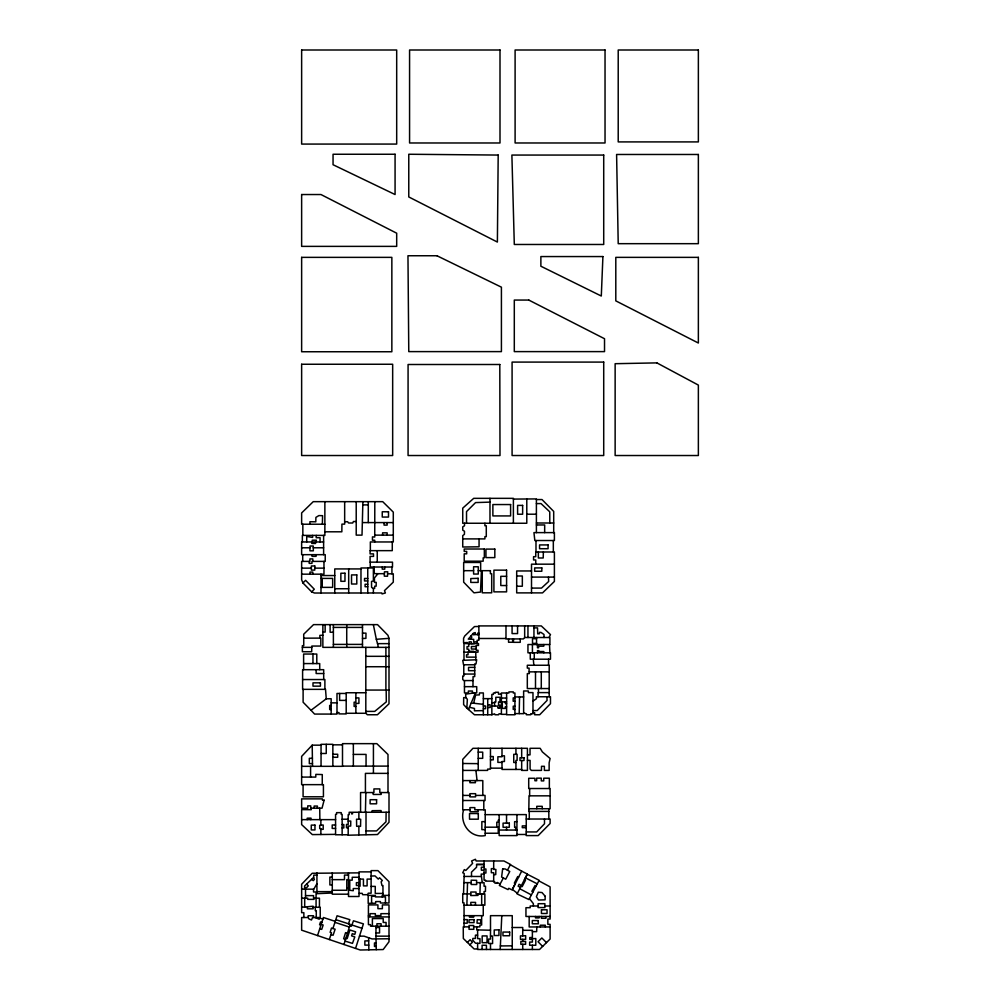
<?xml version="1.0" encoding="UTF-8"?>
<svg xmlns="http://www.w3.org/2000/svg" width="1000" height="1000" viewBox="0 0 1000 1000"><rect width="100%" height="100%" fill="white"/><g stroke="black" fill="none" stroke-linecap="round" stroke-linejoin="round"><path stroke-width="1.5" d="M322.238 784.65L322.275 774.562L315.85 774.362L315.763 777.087L301.637 777.087M312.8 561.4L312.812 558.913L309.913 558.888L309.913 561.4L301.637 561.4L301.637 579.75L302.925 582.95L311.675 591.888L314.5 593.025L381.788 592.975L382.05 593.925L385.387 592.975L384.487 590.625L393.288 582.137L393.288 573.8L387.575 573.8L387.537 576.237L384.312 576.163L384.45 571.825L387.75 571.788L387.575 573.8M544.65 532.612L544.688 524.95L536.4 524.975M306.712 541.962L306.75 536.475L312.6 537.438L312.6 535.4M491.85 706.075L497.912 706.075L497.95 707.812L500.037 707.775L500.012 705.125L498.562 705.125L498.562 701.95L499.975 701.95L500.012 697.288L495.812 697.288L495.812 701.963L494.575 701.963L494.575 706.075M346.2 713.275L365.812 713.275L367.375 714.75L377.413 714.75L389 703.787L389 638.35L387.975 635.325L377.525 624.625L313.55 624.625L303.712 634.212L303.75 645.662L302.375 645.662L302.375 651.725L311.688 651.725L311.837 646.05L320.812 646.05L320.812 638.175L319.837 638.112L319.875 635.363L322.863 635.225M312.075 554.675L312.05 556.35L316.075 556.35L316.075 554.675M304.6 889.163L304.613 885.987L313.575 877.463L313.8 875.113L316.925 875.113M307.387 907.275L307.362 908.812L313.137 908.812L313.137 906.225L301.637 907.275M386.125 812.262L385.988 821.8L376.587 830.925L366.012 830.925M470.75 893.913L462.738 893.913L462.738 902.825L464 902.825L464.05 905.2L484.862 905.2L484.862 893.913L476.037 893.913L476.037 892.025L470.8 892.025L470.725 895.562L477.987 895.425L477.987 893.913M365.425 812.262L365.863 792.55M514.925 713.612L519.188 713.612L519.55 696.95M466.863 905.2L467.537 882.638M472.7 634.025L473.663 634.875L475.188 634.45L475.238 632.562L473.462 633.15L468.263 639.1L473.688 639.35L473.663 641.912L477.175 641.787L477.2 643.55M476.587 882.638L476.637 880.35L471.188 880.175L471.188 884.475L476.725 884.525L476.587 882.638L484.062 882.638L484.062 886.25L485.525 886.213L485.438 891.525L484.062 891.525L484.062 893.913M322.362 524.225L322.587 515.675L318.888 515.588L315.887 517.4L315.8 521.812L309.925 521.725L309.925 524.225M543.362 551.987L543.212 557.987L538.35 557.987L538.35 551.987M472.962 686.663L473.075 676.6L474.712 676.587L474.712 663.925L476.012 663.875L476.688 659.762L462.738 660.337L463.55 664.775L474.712 664.775M478.875 634.675L477.612 634.675L477.65 633.15L478.875 633.15M382.3 567.025L382.225 569.15L384.762 569.15L384.762 567.025M479.925 893.913L480.288 882.638M463.512 893.913L464.212 873.5L462.738 872.775L464.312 869.6L465.8 870.438L472.612 863.35L471.625 860.975L475.4 859.275L476.163 860.975L503.938 860.975L510.487 864.463L507.45 870.212M482.238 882.638L481.175 874.1L484.062 874.05M374.8 501.662L374.738 537.013L372.45 536.9L372.45 540.237L374.738 540.237L374.738 541.962M536.825 926.95L536.65 931.637L532.388 931.637M316.275 535.4L316.188 537.7L320.062 537.7L320.062 541.962M309.913 574.175L310 572.075L312.8 572.075L312.8 574.175M470.975 639.225L471.812 637L470.863 636.125M475.6 795.413L475.538 796.875L469.9 796.875L469.9 793.675L475.6 793.675L475.6 795.413L485.05 795.413L485.05 800.5L462.738 800.5M500.2 949.488L501.788 915.662M538.038 906L538.15 903.7L544.888 903.7L544.925 907.562L538.038 907.562L538.038 906L530.188 906L530.225 907.7L525.95 907.7L525.95 916.475L550.112 916.475M501.4 713.812L499.025 713.812L498.575 714.762L495.05 714.762L494.6 713.85L491.85 714.762L474.462 714.762L466.85 708.062L467.35 699.275L465.838 697.613L465.65 694.125L474.137 692.938L475.15 693.562L468.488 709.513M475.4 905.2L475.562 902.4L470.812 902.375L470.812 905.2M316.225 541.962L316.337 540.188L312.213 540.212L312.213 541.962M309.938 547.788L310.062 546.025L313.25 546.025L313.337 550.812L309.938 550.812L309.938 547.788L301.637 547.788M473.625 926.85L473.713 925.487L469.038 925.537L469.038 929.312L473.85 929.3L473.625 926.85L479.888 926.85L479.888 925.062L481.65 925.013L481.65 915.662M550.112 795.837L529.025 795.837L528.8 811.413L548.837 811.413M310.8 819.638L311.025 818.138L307.213 818.188L307.213 819.638M471.112 703.238L473.638 703.238L475.625 695.037L479.387 694.887L479.5 692.938L483.35 692.938L483.35 714.762M348.55 923.812L349.837 919.663L337.075 915.763L332.925 928.512L331.488 928.037L330.138 932.337L331.525 932.8L329.325 939.55M343.975 944.5L350.213 924.35L335.8 919.663M355.55 948.425L363.413 923.875L353.475 920.788L351.475 926.213L349.8 925.7M317.538 935.562L320.925 925.15L319.575 924.788L320.513 921.963L321.825 922.387M464.538 674.05L463.775 676L462.738 676L462.738 679.475L463.812 680.575L472.962 680.575M510.337 864.737L521.663 871.15L512.375 889.412L517.4 893.312M525.413 877.862L527.263 874.237L539.163 880.312L528.925 899.562L517.087 893.913L521.125 886.1L522.175 886.637L525.487 880.275L524.45 879.663L525.413 877.862L537.288 883.825M503.35 877.95L499.363 885.475L508.038 889.6L508.787 888.3L512.087 889.938L515.337 883.587L514.338 883.075L517.688 876.587L518.65 877.075M316.925 883.725L313.8 889.163L301.637 889.163M384.45 573.663L377.95 573.7L374.438 577.938L374.475 582.388L376.213 582.35L376.15 586.175L374.7 586.175L374.65 588.438L373.375 588.438L371.587 587.388L371.525 581.45L373.375 580.95L373.375 567.975L360.975 567.975L360.975 592.975M549.062 637.513L550.475 634.6L541.287 625.913L478.875 625.913L478.875 640.288L477.075 640.288L477.175 641.787M524.663 625.913L524.663 637.513L523.387 638.925L505.988 638.925L505.988 625.913M321.05 745.163L312.2 745.163L301.637 756.388L301.637 784.65L323.425 784.65L323.425 796.787L303.087 796.787L303.087 784.65M469.875 944.837L472.388 942.237L470.138 939.7L467.362 942.412M311.675 591.888L314.288 589.212L305.613 580.325L302.925 582.95M303.113 689.35L303.113 702.225L311 710.275L326.25 698.812L331.163 698.725L331.163 714.075M532.975 701.125L536.475 698.688L536.362 696.75L550.475 696.75L550.475 703.688L539.688 714.762L534.65 714.762L534.675 712.738L532.975 712.738M304.613 887.763L306.762 887.513L308.288 885.863L306.762 884.125M490.5 930.225L476.75 929.887L476.75 926.85M376.188 946.35L374.487 946.5L374.475 942.962L376.112 942.925M359.012 872.862L312.213 873.263L301.637 884.25L301.637 912.675L303.85 912.675L303.85 917.513M373.35 624.625L376.337 639.288L389 638.35M522.725 935.888L525.65 935.713L525.65 939.362L520.438 939.362L520.438 935.888L522.725 935.888L522.725 927.513L512.25 927.513M332.287 893L316.925 893.675L316.925 872.862M360.562 812.262L360.562 792.55L373.925 792.55L373.925 788.913L379.812 788.913L379.812 792.55L389 792.55L389 822.312L377.488 834.538L348.188 835.212L348.188 826.1L350.7 826.075L350.763 821.062L348.188 821.062M359.012 893.375L362.163 893.325L362.713 894.7L367.55 894.7L368.275 893.188L371.112 893.188L371.112 870.625L377.925 870.625L389 881.688L389 903L380.412 903L380.412 901.562L375.688 901.562L375.688 903.238L368.175 903.375L368.175 895.387L375.375 895.387L375.375 896.912L385.45 896.912L385.45 903M371.112 876.05L375.012 875.913L378.288 879.1L379.575 877.775L382.337 880.512L381.125 881.787L381.95 885.512L382.962 885.512L382.962 895.387M489.975 502.125L475.55 502.587L466.525 511.613L466.525 523.25M362.488 638.488L365.913 638.387L365.988 633.138L362.488 633.138M499.15 820.175L498.237 820.2L498.237 822.175L496.8 822.175L496.8 827.188M532.975 710.638L537.225 710.525L547.075 700.425L546.9 696.75M527.425 754.938L530.025 754.875L530.025 748.3L540.163 748.3L542.362 751.912L550.112 758.512L549.138 762.788L549.138 770.413L544.375 770.413L544.375 766.3L541.487 766.3L541.487 770.413L531.337 770.413L530.087 769.013L530.087 760.4L527.425 760.4M483.35 710.612L474.462 710.812L474.462 708.438L469.425 707.288M313.137 907.275L320.225 907.275L320.225 917.513L312.512 917.513L311.5 920L308.888 918.875L308.175 917.513L301.637 917.513L301.637 930.175L360.213 950L383.175 949.55L389 941.75L389 904.912L382.375 904.912L382.375 908.675L377.9 908.675L377.938 904.912L368.413 904.912L368.413 924.625L370.5 924.625L370.5 926.188L389 926.188M478.875 626.475L474.487 626.562L464.725 636L463.587 638.263L463.562 642.725L467.35 642.525L467.35 643.55M513.387 499.087L536.4 498.913L536.4 532.612M331.163 709.513L329.688 709.538L329.663 705.462L331.163 705.462M320.863 829.362L323.2 829.325L323.2 825.025L320.863 825.025M368.688 940.85L364.85 940.925L364.85 945.113L368.775 945.113M322.863 632.1L325.15 632.062L325.15 624.625M487.725 704.762L490.062 704.725L490.225 707.5L487.725 707.5M312.488 763.575L309.325 763.625L309.325 758.3L312.413 758.3M506.613 706.875L505.213 706.9L505.275 708.425L502.375 708.388L502.262 701.888M342.137 827.962L343.812 827.95L343.837 824.55L342.137 824.55M522.725 941.475L525.612 941.45L525.612 944.3L520.85 944.3L520.85 941.475L522.725 941.475L522.725 939.362M335.575 834.362L312.35 834.6L301.637 824.6L301.637 809.613L311.25 809.688L311.25 808.175M389 938.775L372.062 938.938L364.038 936.15L359.475 936.15M500.363 945.95L512.25 945.825M485.213 814.663L526.263 814.6L526.263 835.588L538.188 835.588L550.112 823.5L550.112 819.025L526.263 819.025M464.113 876.438L481.087 876.488M303.75 638.175L319.837 638.112M536.4 499.55L542 499.55L553.7 511.425L553.7 532.612M536.4 503.587L541.025 503.587L549.75 511.812L549.8 523M362.887 504.9L368.288 504.9M526.788 514.212L536.4 514.212M356.213 521.525L353.425 521.525L352.7 523L348.525 523L347.663 521.763L344.663 521.663M362.887 522.587L393.288 522.587M536.4 523L553.7 523M324.862 524.225L301.637 524.225L301.637 512.938L313.25 501.662L382.713 501.662L393.288 512.125L393.288 541.962L370.35 541.962L370.35 550.65M324.862 531.8L341.85 531.8L341.925 524.125L344.663 524.125L344.663 501.662M374.8 535.138L393.288 535.138M462.738 538.9L484.913 538.9L484.913 536.625L486.287 536.625L486.287 525.763L484.913 525.763L484.913 523.25M323.612 541.962L301.637 541.962L301.637 554.675L325.225 554.675L325.225 561.4L311.962 561.4L311.962 563.375L309.2 563.375L309.2 561.4M313.25 547.788L323.612 547.788M554.4 564.175L531.512 564.175L531.512 592.888M301.637 568.138L311.35 568.138M314.775 568.138L323.963 568.138M360.975 568.925L334.762 568.925L334.762 592.975M463.663 570.675L473.587 570.675L473.612 574.05L478.263 574.05L478.263 566.763L473.587 566.763L473.587 570.675M478.263 570.675L481.425 570.675L480.513 592.062L474 592.837L463.663 582.163L463.663 562.463L480.65 562.463L480.65 570.675M531.512 570.962L516.688 570.962L516.688 592.888L542.55 592.888L554.4 581.45L554.4 551.987L535.737 551.987L535.737 556.675L533.562 556.675L533.562 559.963L535.737 559.963L535.737 564.175M301.637 574.175L323.963 574.175L323.963 561.4M320.988 575.55L334.762 575.55M516.688 576L522.337 576L522.337 586.225L516.688 586.225M506.587 576.325L500.788 576.325L500.788 585.538L506.587 585.538M531.512 577.087L554.4 577.087M320.988 578.413L332.663 578.413L332.663 587.375L320.988 587.375M367.75 578.462L364.538 578.462L364.538 580.95L367.75 580.95M367.75 584.263L365.1 584.263L365.1 586.725L367.75 586.725M531.512 588.088L541.512 588.088L548.663 581.462L548.45 577.087M334.762 588.737L348.688 588.737M333.387 627.413L362.488 627.413M533.95 627.888L537.525 627.888L537.688 633.862L539.438 633.75L539.438 632.337L540.988 632.413L544 634.5L544 637.513M333.387 632.238L330.125 632.238L330.125 624.625M524.663 637.513L549.913 637.513L549.913 644.525L527.95 644.525L527.95 652.812L550.475 652.812L550.475 659.2L530.275 659.2L530.275 652.812M478.875 638.488L505.988 638.488M536.55 638.675L532.513 638.675L532.513 643.4L536.55 643.4M376.337 639.288L377.525 643.637L389 643.637M468.75 644.025L474.588 643.55M333.387 644.4L362.488 644.4M476.225 646.525L471.4 646.525L471.4 649.038L476.225 649.038M302.375 647.362L311.775 647.362M389 647.362L322.863 647.362L322.863 624.625M463.988 652.163L478.025 652.163L478.025 650.25L476.225 650.25L476.225 645.462L478.5 645.462L478.5 643.55L471.25 643.55L471.25 641.838L469.087 641.838L469.263 643.55L463.988 643.55L463.988 659.762M365.812 656.325L389 656.325M475.788 657.138L466.538 657.138L466.538 654.8L468.05 654.8L468.05 652.163M303.612 663.575L319.713 663.575L319.713 669.688M365.812 666.725L389 666.725M474.712 667.387L468.55 667.387L468.55 670.675L474.712 670.675M549.2 671.862L529.087 671.862L529.087 668.112L527.312 668.112L527.312 665.25L549.2 665.25L549.2 696.75M323.688 673.525L316.137 673.525L316.137 669.688M474.712 674.05L463.775 674.05L463.775 664.775M302.6 679.538L324.888 679.538L324.888 689.35M464.462 686.663L476.725 686.663L476.725 692.938L472.45 692.938L472.45 691.038L468.363 691.038L468.363 692.938L464.462 692.938L464.462 680.575M549.2 688.55L527.312 688.55L527.312 673.65L529.3 673.587L529.3 671.862M365.812 690.062L389 690.062M365.812 692.75L346.2 692.75L346.2 713.925L338.988 713.9L338.988 712.575L336.987 712.575M549.2 692.6L538.075 692.6L538.075 696.75M346.2 693.462L336.987 693.462L336.987 714.075L314.575 714.075L311 710.275M501.4 694.15L498.475 694.15L498.475 692.275L495.337 692.275L495.337 693.075L493.375 693.075L493.375 694.45L491.85 694.45L491.85 714.762M514.925 696.95L523.625 696.95M465.838 697.613L463.675 697.613L463.612 704.575L466.85 708.062M355.875 697.913L358.913 697.913L358.913 703.4L355.875 703.4L355.875 713.275M514.925 697.862L513.212 697.862L513.162 701.213L514.925 701.237M501.4 698.05L506.613 698.05M483.35 698.637L491.85 698.637M346.2 700.387L339.613 700.387L339.613 693.462M501.4 701.888L506.613 701.888M491.85 702.688L494.575 702.688M331.163 702.862L336.987 702.862M506.613 703.713L505.487 703.713L505.225 701.888M501.4 706.075L500.012 706.075L500.037 707.775L497.95 707.812M514.925 706.175L513.237 706.175L513.212 709.375L514.925 709.438M355.875 706.438L354.125 706.438L354.125 702.188L355.875 702.138L355.875 692.75M483.35 708.675L485.575 708.675L485.625 706.038L483.35 705.913M365.812 711.4L374.7 711.4L386.312 701.875L386.175 690.062M523.625 712.962L526.4 713.812L526.375 714.762L530.712 714.762L530.712 713.775L532.975 713.763L532.975 692.6L528.375 692.6L528.3 690.975L523.625 690.975L523.625 713.713L519.188 713.612M506.613 714.338L501.4 714.338L501.4 692.987L508.9 692.987L508.925 691.888L513.288 691.888L513.288 692.987L514.925 692.987L514.925 714.762L506.613 714.762L506.613 692.987M332.85 744.837L342.5 744.837M478.225 752.138L482.7 752.138L482.7 758.337L478.225 758.337M321.05 753.487L326.25 753.487L326.25 744.312M332.85 754.25L337.688 754.25L337.688 757.275L332.85 757.275M353.35 754.412L366.05 754.412L366.05 766.112M502 755.825L504.438 755.825L504.438 761.513L502 761.513L502 769.45L521.675 769.45M490.462 756.538L493.263 756.538L493.263 759.85L490.462 759.85M502 762.387L497.875 762.387L497.875 756.762L502 756.762L502 748.3M515.938 762.5L513.75 762.5L513.75 754.312L517.1 754.312L517.1 760.413L515.938 760.413L515.938 769.45M342.5 766.112L388 766.112M301.637 766.325L342.5 766.325L342.5 743.65L376.838 743.65L388 754.5L388 792.55M490.462 768.162L502 768.162M462.738 770.413L487.625 770.413L487.625 769.112L490.462 769.112L490.462 748.3M388 773.375L365.425 773.375L365.425 792.55M462.738 780.588L482.8 780.588L482.8 795.413M462.738 795.413L469.9 795.413M529.025 808.725L550.112 808.725L550.112 788.525L528.713 788.525L528.713 778.288L534.9 778.288L534.9 780.75L536.65 780.75L536.65 778.15L541.3 778.15L541.3 780.888L543.737 780.888L543.737 778.2L549.35 778.2L549.35 788.525M389 812.262L352.525 812.262L352.525 813.85L351.587 813.9L351.538 812.262L349.175 812.262L349.175 814.65L348.188 814.7L348.188 824.463L346.475 824.438L346.475 827.763L348.188 827.763M342.137 819.212L348.188 819.212M301.637 819.638L335.575 819.638M485.213 821.637L481.85 821.637L481.85 829.638L485.213 829.638M516.938 821.663L514.612 821.663L514.612 827.275L515.65 827.275L515.65 830.05M526.263 825.888L522.275 825.888L522.275 827.663L526.263 827.663M358.875 826.3L356.65 826.3L356.538 819.212L360.688 819.25L360.55 826.35L358.875 826.3L358.875 834.812M485.213 827.188L498.237 827.188L498.237 833.238L485.213 833.238M335.575 828.425L332.212 828.425L332.212 824.987L335.575 825.025M499.15 830.05L516.938 830.05M526.263 831.938L536.688 831.938L544.513 823.75L544.475 819.025M516.938 834.475L526.263 834.475M348.188 834.775L335.575 834.775L335.575 814.362L336.6 814.275L336.6 812.65L341.238 812.65L341.213 814.338L342.137 814.338L342.137 834.775M476.587 864.475L484.062 864.475L476.587 864.45L476.587 867.2L471.488 872.163L471.525 876.55M484.062 867.2L481.337 867.2L481.4 870.2L484.062 870.2L484.062 880.113L485.525 880.113L485.562 881.125L493.688 881.125M493.688 868.637L491.35 868.637L491.325 872.712L493.688 872.712L493.688 882.062L494.913 882.038L494.913 883.162L497.175 883.275L497.238 882.463L500.15 884M371.112 871.875L359.012 871.875L359.012 896.5L348.5 896.5L348.5 872.862M493.688 874.613L495.737 874.613L495.875 869.438L493.688 869.45L493.688 860.975M348.5 875.062L344.475 875.062L344.475 879.65L332.287 879.65M359.012 877.275L352.225 877.275L352.225 880.15L349.762 880.15L349.762 890.275L353.25 890.713L353.25 888.562L359.012 888.562M359.012 879.1L363.45 879.1L363.45 885.888L367.113 885.888L367.113 879.1L371.112 879.1M348.5 879.625L346.788 879.625L346.788 890.263L332.287 890.263M359.012 882.663L356.4 882.663L356.4 885.487L359.012 885.487M463.9 882.638L471.188 882.638M332.287 884.963L329.875 884.963L329.875 877.062L332.287 877.237M359.012 886.188L360.075 886.188L360.075 879.1M371.112 886.388L375.262 886.388L375.262 893.438L382.962 893.438M346.788 888.062L348.5 888.062M316.925 891.637L332.287 891.637M348.5 894.188L332.287 894.188L332.287 872.862M389 895.387L382.175 895.387L382.175 896.912M305.525 895.625L313.538 895.625L313.538 898.175L319.438 898.175L319.438 907.275M375.375 896.25L371.6 896.25L371.6 903.238M301.637 898.175L307.738 898.175L307.738 899.375L313.988 899.375L313.988 898.175M544.888 906L550.112 906M389 913.662L380.9 913.662L380.9 915.6L375.337 915.6L375.337 913.662L370.062 913.662L370.062 915.713L368.413 915.713M464.05 915.662L483.25 915.662L483.25 905.2M368.413 916.925L389 916.925M464.05 919.613L467.275 919.613L467.212 923.188L464.05 923.188M469.038 926.85L463.25 926.85L463.325 938.5L474.125 948.962L477.612 948.962M550.112 926.95L529.175 926.95L529.175 916.475M375.962 927.525L379.55 927.525L379.55 932.962L375.962 932.962M522.725 930.312L532.388 930.312L532.388 938.737L535.8 938.525L535.8 945.238L529.65 945.238L529.65 942.075L532.388 942.075L532.388 939.362L529.788 939.362L529.788 937.55L532.388 937.55M477.612 935.15L475.425 935.15L475.438 938.462L472.837 938.438L472.725 940.175L475.5 943.188L479.963 943.375L479.963 938.675L477.612 938.637L477.612 929.788M490.5 936.1L492.587 936.1L492.587 943.538L488.625 943.487L488.537 939.075L490.5 939.075L490.5 915.662L512.25 915.662L512.25 949.488M375.962 926.188L375.962 936.15L389 936.15M499.975 701.95L501.4 701.963M468.75 651.263L473.738 651.325L473.738 652.163M462.738 763.487L478.225 763.65M484.062 873.025L485.925 873.05L485.925 869L484.062 869L484.062 860.975M377.95 573.7L374.1 573.562L374.1 567.025M475.188 634.45L477.612 634.675M473.638 703.238L483.35 704.338M345.913 938.238L347.175 938.587L349.925 930L355.613 931.825L354.75 934.463L352.275 933.675L351.587 935.837L354.8 936.925L352.475 943.388L345.025 941.075M345.575 939.325L343.638 938.775L345.575 932.65L347.463 933.238M322.9 919.062L319.662 918.112L319.188 919.212L315.075 917.513M332.925 928.512L335.125 929.212L333.088 935.263L330.95 934.562M335.25 921.363L323.4 917.513L321.2 924.3L323.15 925.025L321.725 929.388L319.75 928.75M334.938 922.337L349.387 927.05M351.925 924.987L361.987 928.325M521.663 871.15L527.362 874.05L521.45 885.487L519.087 884.275L518.162 886.225L520.45 887.412M538.862 880.875L550.112 886.862L550.112 919.062L547.85 919.062L547.85 924.338L550.112 924.338L550.112 939.013L539.525 949.488L477.612 949.488L477.612 943.375M536.112 886.05L535.087 885.5L531.862 891.3L532.962 891.95M519.763 888.737L531.388 894.912M311.55 879.35L313.275 880.625L314.375 879.488L313.575 877.463M546.475 942.613L541.838 937.962L538.05 941.75L542.65 946.4M529.438 898.587L533.35 903.637L533.35 906M377.525 643.637L378.425 647.362M533.288 659.2L533.85 665.25M326.25 698.812L325.525 689.35L302.6 689.35L302.6 669.688L323.688 669.688L323.688 679.538M549.525 644.525L549.913 652.812M373.125 792.55L373.212 794.463L381.175 794.438L381.175 792.55M387.075 522.587L387.15 525.112L384.05 525.112L384.05 522.587M375.962 936.15L376.262 949.7M540.275 926.95L540.237 925.212L545.312 925.212L545.312 926.95M368.625 937.738L368.862 949.85M381.087 812.262L381.062 810.575L372.113 810.688L372.113 812.262M314.175 808.175L314.137 806.062L317.413 806.062L317.413 808.175M312.2 745.163L312.525 766.325M319.725 808.175L319.875 819.638M486.463 949.488L486.413 945.288L482.088 945.25L482.088 949.488M553.325 540.525L553.325 551.987M548.837 808.725L548.837 819.025M548.538 659.2L548.538 665.25M545.9 916.475L545.9 918.3L541.413 918.3L541.413 916.475M543.75 644.525L543.75 646.175L538.6 646.175L538.6 647.775L537.463 647.775L537.463 644.525M543.837 652.812L543.837 651.538L538.763 651.538L538.763 650.6L537.463 650.6L537.463 652.812M542.225 808.725L542.225 806.325L536.763 806.325L536.763 808.725M541.287 671.862L541.287 688.55M539.125 916.475L539.125 917.913L535.513 917.913L535.513 916.475M538.462 688.55L538.462 692.6M536.55 637.513L536.55 644.525M535.988 540.525L535.988 551.987M535.5 671.862L535.5 688.55M534.263 652.812L534.263 659.2M533.95 625.913L533.95 637.513M532.425 644.525L532.425 652.812M532.388 945.238L532.388 949.488M529.65 788.525L529.65 795.837M529.275 811.413L529.275 819.025M527.95 625.913L527.95 637.513M526.788 499.087L526.788 523.25L462.738 523.25L462.738 508.15L473.713 498.338L513.387 498.338L513.387 523.25M522.725 944.3L522.725 949.488M521.675 748.3L521.675 757.75M521.675 760.525L521.675 770.413L527.425 770.413L527.425 748.3L472.938 748.3L462.738 759.362L462.738 809.775L470.112 809.775L470.163 811.725L478.188 811.725L478.188 809.775M520.225 638.925L520.225 642.325L513.475 642.325L513.475 638.925M517.562 625.913L517.562 633.575L512.075 633.575L512.075 625.913M516.938 814.6L516.938 835.588L499.15 835.588L499.15 814.663M515.938 748.3L515.938 754.312M512.625 638.925L512.625 642.262L508.55 642.262L508.55 638.925M506.538 814.6L506.538 823.125M506.538 827.275L506.538 830.05M490.5 943.512L490.5 949.488M489.975 498.338L489.975 523.25M487.725 698.637L487.725 714.762M483.8 800.5L483.8 809.775M481.675 893.913L481.675 905.2M479.062 538.9L479.062 546.8L462.738 547.013L462.738 535.612L464.412 534.338L464.5 531.25L462.738 530.15L462.738 526.85L464.5 525.788L464.5 523.25M478.225 748.3L478.225 770.413M477.062 780.588L475.913 770.413M475.788 652.163L475.788 659.762M475.4 780.588L475.4 782.7L469.9 782.7L469.9 780.588M473.65 915.662L473.65 917.163L469.475 917.163L469.475 915.662M469.938 809.775L469.938 807.613L474.825 807.613L474.825 809.775L485.213 809.775L485.213 835.588C470.487 838.525 459.3 823.763 463.612 809.775M468.75 643.55L468.75 646.612L467.025 646.612L467.025 649.175L468.75 649.175L468.75 652.163M464.05 905.2L464.05 926.85M392.275 541.962L392.275 550.65L370.087 550.65L370.087 553.888L373.462 553.862L373.537 556.4L370.087 556.4L370.087 562.15L392.5 562.15L392.5 567.025L370.25 567.025L370.25 562.15M391.925 567.025L391.925 573.8M387.15 535.138L387.15 532.837L382.587 532.837L382.587 535.138M386.075 926.188L386.075 922.45L383.212 922.45L383.212 918.575L372.388 918.575L372.388 926.188M385.9 647.362L385.9 690.062M381.1 926.188L381.1 923.763L376.912 923.763L376.912 926.188M377.25 550.65L377.25 562.15M373.375 588.438L373.375 592.975M373.425 743.65L373.425 773.375M368.288 501.662L368.288 522.587M367.75 567.975L367.75 592.975M366.012 812.262L366.012 834.538M365.812 647.362L365.812 713.275M362.887 501.662L362.013 535.138L356.213 535.125L356.213 501.662M362.488 624.625L362.488 647.362M358.875 812.262L358.875 819.237M353.35 743.65L353.35 766.112M348.688 568.925L348.688 592.975M346.725 624.625L346.725 647.362M333.387 624.625L333.387 647.362M332.85 766.325L332.85 744.312L321.05 744.312L321.05 766.325M324.862 501.662L324.862 535.4L302.35 535.4L302.35 541.962M323.612 535.4L323.612 554.675M322.25 578.413L322.25 587.375M320.988 574.175L320.988 593.025M320.863 819.638L320.863 825.288L319.688 825.3L319.713 828.6L320.863 828.6L320.863 834.513M316.788 663.575L316.788 654.038L303.612 654.038L303.612 669.688M316.275 917.513L316.275 910.638L315.287 910.638L315.287 907.275M316.075 907.275L316.075 891.988L313.525 891.988L313.525 889.163M315.562 541.962L315.562 543.5L311.775 543.425L311.775 541.962M313.512 917.513L313.512 915.738L308.175 915.738L308.175 917.513M312.962 654.038L312.962 663.575M310.587 766.325L310.587 777.087M305.525 889.163L305.525 898.175M304.7 898.175L304.7 907.275M302.838 524.225L302.838 535.4M302.712 554.675L302.712 561.4M301.637 364.25L301.637 455.525L392.663 455.525L392.663 364.25L301.637 364.25M301.637 257.362L301.637 351.75L391.85 351.75L391.85 257.362L301.637 257.362M301.637 194.537L301.637 246.375L396.688 246.375L396.688 233.2L320.962 194.537L301.637 194.537M301.637 50L301.637 144.075L396.688 144.075L396.688 50L301.637 50M498.188 155.062L497.388 242.062L408.775 196.95L408.775 154.25L498.188 155.062M541.45 909.788L541.413 913.5L547.05 913.5L547.05 909.788L541.45 909.788M545.175 896.225L545.1 899.85L538.5 900.013L536.375 896.712L538.288 892.237L542.013 892.55L545.175 896.225M474.075 919.587L474.012 922.613L468.963 922.575L469.062 919.75L474.075 919.587M480.825 919.812L480.737 923.3L477.013 923.138L477.25 919.7L480.825 919.812M602.913 256.562L601.3 296.025L540.875 266.225L540.875 256.562L602.913 256.562M502.65 868.888L501.613 877.038L505.725 879.212L509.75 871.488L505.225 868.962L502.65 868.888M324.113 800.163L322.038 808.175L310.738 808.175L310.738 805.888L307.75 805.85L307.75 808.175L301.637 808.175L301.637 798.875L322.312 798.875L322.488 800.3L324.113 800.163M498.95 929.812L494.225 929.987L494.225 935.512L498.95 935.512L498.95 929.812M478.125 578.312L470.788 578.562L470.788 582.425L478.125 582.425L478.125 578.312M656.875 362.887L615.138 363.7L615.138 455.525L698.363 455.525L698.363 385.087L656.875 362.887M487.05 942.65L482.175 942.712L482.175 935.925L487.05 935.925L487.05 942.65M500 50L409.575 50L409.575 142.975L500 142.975L500 50M605.037 50L515.1 50L515.1 142.975L605.037 142.975L605.037 50M698.363 50L618.212 50L618.212 141.912L698.363 141.912L698.363 50M395.075 154.25L333.05 154.25L333.05 164.725L395.075 194.537L395.075 154.25M698.363 154.475L616.6 154.475L618.212 243.675L698.363 243.675L698.363 154.475M603.713 155.062L511.887 155.062L514.3 244.475L603.713 244.475L603.713 155.062M436.962 255.75L407.962 255.75L408.775 351.613L501.413 351.613L501.413 287.175L436.962 255.75M698.363 257.362L615.8 257.362L615.8 300.863L698.363 343.025L698.363 257.362M528.8 300.062L514.3 300.062L514.3 351.613L604.525 351.613L604.525 338.725L528.8 300.062M603.713 362.088L512.087 362.088L512.087 455.525L603.713 455.525L603.713 362.088M499.8 364.5L408.075 364.5L408.075 455.525L500 455.525L499.8 364.5M510.6 504.55L492.875 504.55L492.875 515.925L510.6 515.925L510.6 504.55M522.638 505.4L517.6 505.4L517.6 514.225L522.638 514.225L522.638 505.4M388.5 511.775L382.25 511.775L382.25 517.062L388.5 517.062L388.5 511.775M554.4 532.612L533.95 532.612L534.825 540.525L554.4 540.525L554.4 532.612M548.075 544.925L539.562 544.925L539.562 548.713L548.075 548.713L548.075 544.925M484.338 549.012L464.212 549.012L464.212 551.425L466.7 551.425L466.7 553.825L464.212 553.825L464.212 561.188L483.162 561.188L483.162 557.825L484.338 557.825L484.338 549.012M494.825 549.1L485.95 549.1L485.95 557.6L494.825 557.6L494.825 549.1M314.775 565.975L311.35 565.975L311.35 570.1L314.775 570.1L314.775 565.975M541.825 567.913L534.675 567.913L534.675 571.25L541.825 571.25L541.825 567.913M506.587 570.15L493.913 570.15L493.913 591.862L506.587 591.862L506.587 570.15M490.4 570.675L482.262 570.675L482.262 592.812L491.7 592.812L491.7 573.725L490.4 573.725L490.4 570.675M344.975 573.225L340.863 573.225L340.863 581.312L344.975 581.312L344.975 573.225M356.788 574.913L351.538 574.913L351.538 584.012L356.788 584.012L356.788 574.913M320.425 682.837L312.987 682.837L312.987 686.162L320.425 686.162L320.425 682.837M524 757.75L520 757.75L520 760.525L524 760.525L524 757.75M376.587 799.7L370.112 799.7L370.112 803.812L376.587 803.812L376.587 799.7M478.3 813.538L469.525 813.538L469.525 819.188L478.3 819.188L478.3 813.538M509.3 823.125L503.075 823.125L503.075 827.275L509.3 827.275L509.3 823.125M314.962 825.113L311.275 825.113L311.275 829.925L314.962 829.925L314.962 825.113M538.15 920.55L532.312 920.55L532.312 923.787L538.362 923.787L538.15 920.55M509.663 932.062L502.95 932.062L502.987 935.75L509.663 935.75L509.663 932.062"/></g></svg>
